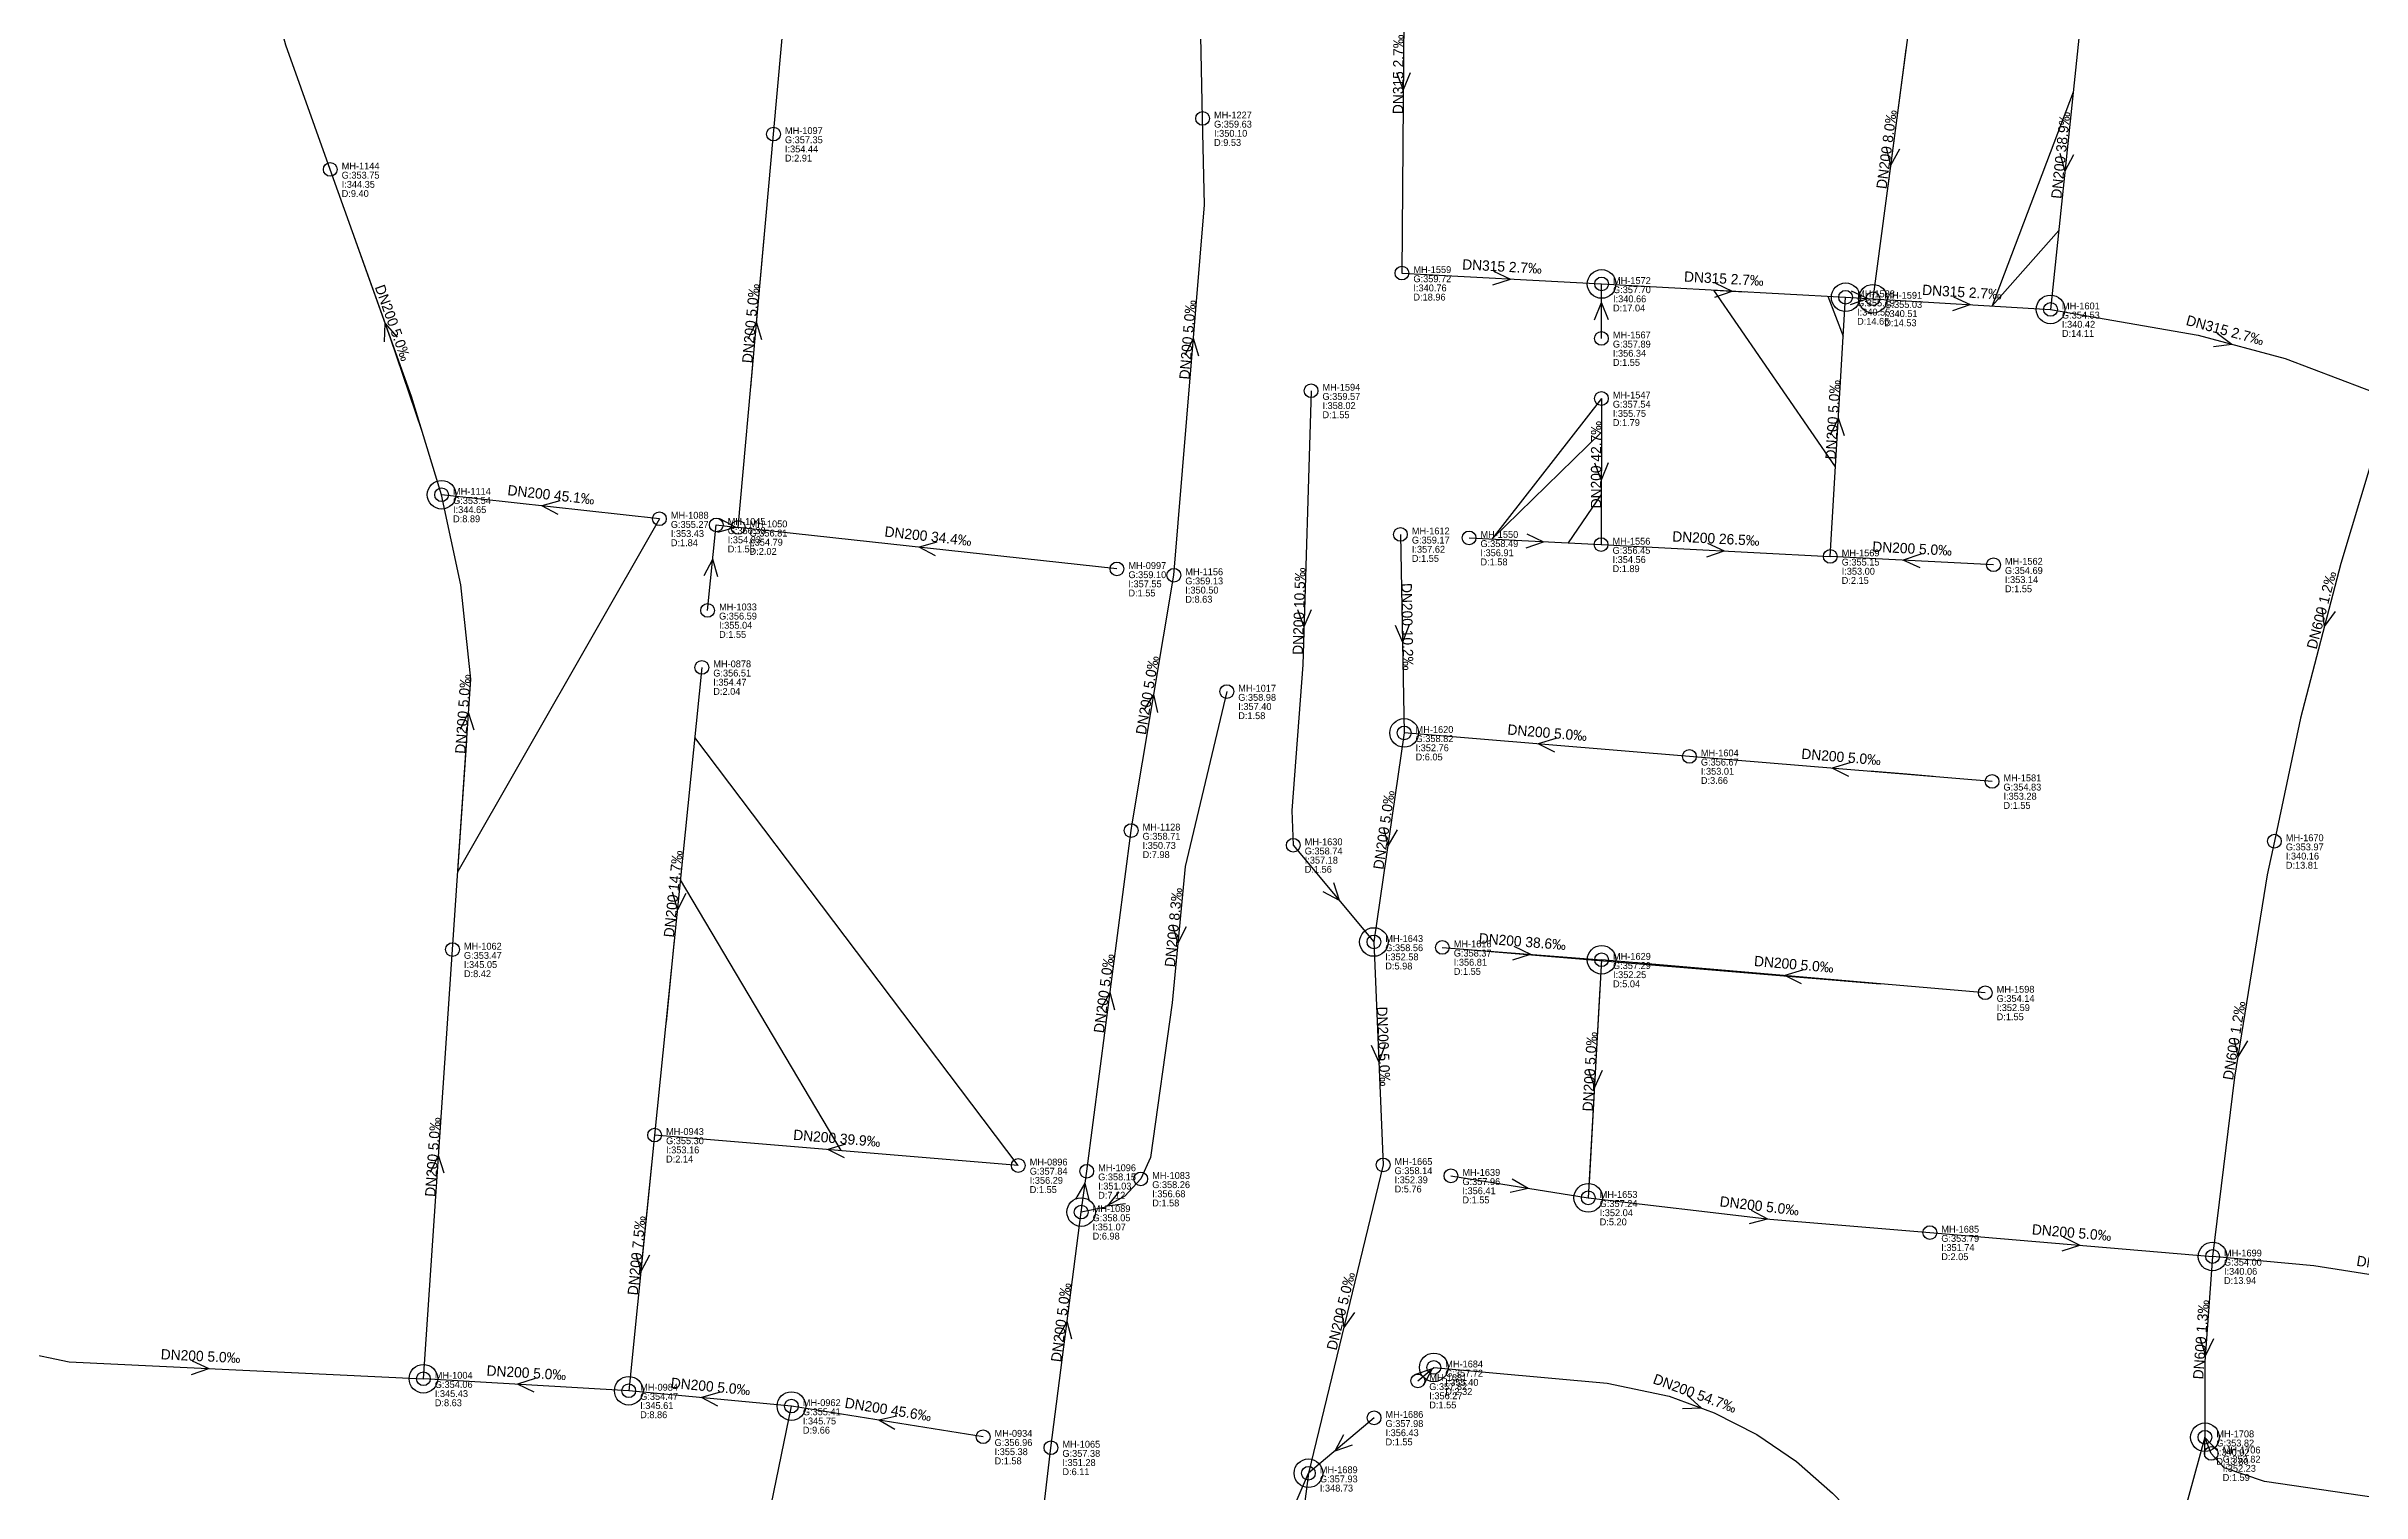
# Model space of a CAD drawing. Header units: metres. Extents: x 449913 to 451990, y 2566939 to 2570822.
# Drawn here: x 450263.7 to 450668.2, y 2567791.7 to 2568044.3 of the extents above; entities that cross this region are included whole.
import ezdxf
from ezdxf.enums import TextEntityAlignment as Align

# ---------------------------------------------------------------- set-up
doc = ezdxf.new("R2010")
doc.units = ezdxf.units.M
for name, color, linetype in [('SEW-DROP', 6, 'Continuous'), ('SEW-LABEL', 2, 'Continuous'), ('SEW-MH', 7, 'Continuous'), ('SEW-MH-LABEL', 8, 'Continuous'), ('SEW-PIPE-DN200', 3, 'Continuous'), ('SEW-PIPE-DN250', 4, 'Continuous'), ('SEW-PIPE-DN315', 5, 'Continuous'), ('SEW-PIPE-DN600', 2, 'Continuous'), ('SEW-RIDER', 8, 'Continuous')]:
    doc.layers.add(name, color=color, linetype=linetype)

msp = doc.modelspace()

# ---------------------------------------------------------------- linework, layer by layer
at = {"layer": 'SEW-DROP'}
for centre in [(450535.44, 2568002.81), (450578.08, 2568000.49), (450582.84, 2568000.23), (450613.87, 2567998.37), (450332.8, 2567966), (450500.95, 2567924.41), (450495.66, 2567887.9), (450535.44, 2567884.79), (450444.53, 2567840.73), (450533.11, 2567843.22), (450642.18, 2567832.98), (450642.18, 2567832.98), (450329.61, 2567811.63), (450506.13, 2567813.6), (450365.49, 2567809.54), (450393.91, 2567806.85), (450640.84, 2567801.4), (450484.23, 2567795.13), (450484.23, 2567795.13)]:
    msp.add_circle(centre, 2.5, dxfattribs=at)
at = {"layer": 'SEW-LABEL'}
for p, q in [((450499.62, 2568039.73), (450500.8, 2568036.72)), ((450502.02, 2568039.71), (450500.8, 2568036.72)), ((450585.13, 2568026.65), (450585.93, 2568023.52)), ((450587.51, 2568026.34), (450585.93, 2568023.52)), ((450615.5, 2568025.63), (450616.38, 2568022.52)), ((450617.89, 2568025.38), (450616.38, 2568022.52)), ((450516.57, 2568005.05), (450519.5, 2568003.68)), ((450516.44, 2568002.65), (450519.5, 2568003.68)), ((450555.2, 2568000.53), (450558.26, 2568001.57)), ((450555.33, 2568002.93), (450558.26, 2568001.57)), ((450578.9, 2567999.24), (450581.96, 2568000.27)), ((450579.03, 2568001.64), (450581.96, 2568000.27)), ((450596.93, 2568000.59), (450599.85, 2567999.21)), ((450322.82, 2567992.71), (450322.94, 2567995.94)), ((450325.08, 2567993.52), (450322.94, 2567995.94)), ((450386.36, 2567993.26), (450387.82, 2567996.14)), ((450388.75, 2567993.05), (450387.82, 2567996.14)), ((450534.23, 2567996.57), (450535.43, 2567999.56)), ((450536.63, 2567996.56), (450535.43, 2567999.56)), ((450596.79, 2567998.19), (450599.85, 2567999.21)), ((450462.69, 2567990.42), (450464.13, 2567993.31)), ((450465.08, 2567990.22), (450464.13, 2567993.31)), ((450642.37, 2567991.9), (450645.57, 2567992.28)), ((450642.99, 2567994.22), (450645.57, 2567992.28)), ((450575.45, 2567976.44), (450576.83, 2567979.36)), ((450577.85, 2567976.29), (450576.83, 2567979.36)), ((450534.18, 2567971.55), (450535.38, 2567968.55)), ((450536.58, 2567971.55), (450535.38, 2567968.55)), ((450353.44, 2567964.94), (450350.33, 2567964.08)), ((450353.18, 2567962.56), (450350.33, 2567964.08)), ((450381.07, 2567959.49), (450384.18, 2567960.36)), ((450381.33, 2567961.88), (450384.18, 2567960.36)), ((450419.31, 2567957.7), (450416.2, 2567956.84)), ((450419.05, 2567955.32), (450416.2, 2567956.84)), ((450522.26, 2567956.76), (450525.32, 2567957.8)), ((450522.38, 2567959.15), (450525.32, 2567957.8)), ((450553.81, 2567955.14), (450556.87, 2567956.19)), ((450553.94, 2567957.54), (450556.87, 2567956.19)), ((450591.21, 2567955.63), (450588.15, 2567954.59)), ((450378.68, 2567951.9), (450380.18, 2567954.76)), ((450381.07, 2567951.66), (450380.18, 2567954.76)), ((450591.09, 2567953.24), (450588.15, 2567954.59)), ((450482.32, 2567945.98), (450483.43, 2567942.95)), ((450484.72, 2567945.91), (450483.43, 2567942.95)), ((450499.4, 2567943.22), (450500.65, 2567940.24)), ((450501.8, 2567943.27), (450500.65, 2567940.24)), ((450661.29, 2567946.19), (450661.7, 2567942.98)), ((450663.62, 2567945.59), (450661.7, 2567942.98)), ((450455.54, 2567928.38), (450457.22, 2567931.14)), ((450457.91, 2567927.98), (450457.22, 2567931.14)), ((450336.11, 2567925.05), (450337.51, 2567927.96)), ((450338.5, 2567924.89), (450337.51, 2567927.96)), ((450527.46, 2567923.43), (450524.38, 2567922.48)), ((450527.27, 2567921.04), (450524.38, 2567922.48)), ((450578.81, 2567919.2), (450575.72, 2567918.25)), ((450578.62, 2567916.81), (450575.72, 2567918.25)), ((450497.33, 2567907.81), (450498.09, 2567904.67)), ((450499.71, 2567907.47), (450498.09, 2567904.67)), ((450373.09, 2567896.63), (450373.98, 2567893.53)), ((450375.48, 2567896.39), (450373.98, 2567893.53)), ((450486.74, 2567896.73), (450489.58, 2567895.19)), ((450488.58, 2567898.27), (450489.58, 2567895.19)), ((450460.5, 2567890.79), (450461.41, 2567887.69)), ((450462.89, 2567890.56), (450461.41, 2567887.69)), ((450520.13, 2567887.19), (450523.03, 2567885.76)), ((450519.94, 2567884.8), (450523.03, 2567885.76)), ((450570.55, 2567882.98), (450567.46, 2567882.04)), ((450448, 2567876.28), (450449.57, 2567879.1)), ((450450.38, 2567875.97), (450449.57, 2567879.1)), ((450570.34, 2567880.59), (450567.46, 2567882.04)), ((450645.9, 2567871.02), (450646.6, 2567867.87)), ((450648.27, 2567870.64), (450646.6, 2567867.87)), ((450495.21, 2567869.88), (450496.53, 2567866.93)), ((450497.61, 2567869.98), (450496.53, 2567866.93)), ((450533.16, 2567865.57), (450534.19, 2567862.51)), ((450535.56, 2567865.44), (450534.19, 2567862.51)), ((450330.85, 2567847.68), (450332.25, 2567850.59)), ((450333.25, 2567847.52), (450332.25, 2567850.59)), ((450403.37, 2567852.6), (450400.28, 2567851.65)), ((450403.17, 2567850.21), (450400.28, 2567851.65)), ((450519.83, 2567846.56), (450522.6, 2567844.9)), ((450443.62, 2567842.97), (450445.21, 2567845.78)), ((450446, 2567842.65), (450445.21, 2567845.78)), ((450451.08, 2567844.29), (450449.04, 2567841.78)), ((450452.25, 2567842.19), (450449.04, 2567841.78)), ((450519.45, 2567844.19), (450522.6, 2567844.9)), ((450561.28, 2567838.71), (450564.4, 2567839.55)), ((450561.56, 2567841.09), (450564.4, 2567839.55)), ((450615.89, 2567833.99), (450618.98, 2567834.94)), ((450616.09, 2567836.39), (450618.98, 2567834.94)), ((450366.71, 2567833.47), (450367.6, 2567830.37)), ((450369.09, 2567833.23), (450367.6, 2567830.37)), ((450489.94, 2567823.78), (450490.4, 2567820.59)), ((450492.27, 2567823.22), (450490.4, 2567820.59)), ((450440.51, 2567818.82), (450442.08, 2567821.65)), ((450442.89, 2567818.52), (450442.08, 2567821.65)), ((450639.95, 2567818.79), (450640.93, 2567815.71)), ((450642.34, 2567818.62), (450640.93, 2567815.71)), ((450289.2, 2567814.76), (450292.14, 2567813.42)), ((450289.09, 2567812.37), (450292.14, 2567813.42)), ((450349.12, 2567811.69), (450346.05, 2567810.67)), ((450348.98, 2567809.3), (450346.05, 2567810.67)), ((450502.81, 2567812.37), (450505.88, 2567813.39)), ((450504.36, 2567810.54), (450505.88, 2567813.39)), ((450381.31, 2567809.25), (450378.21, 2567808.34)), ((450381.08, 2567806.86), (450378.21, 2567808.34)), ((450549.6, 2567806.43), (450552.83, 2567806.52)), ((450550.43, 2567808.68), (450552.83, 2567806.52)), ((450412.33, 2567805.12), (450409.18, 2567804.41)), ((450411.95, 2567802.75), (450409.18, 2567804.41)), ((450490.34, 2567801.85), (450488.82, 2567799)), ((450491.88, 2567800.01), (450488.82, 2567799)), ((450640.83, 2567798.16), (450640.85, 2567801.39)), ((450643.06, 2567799.03), (450640.85, 2567801.39))]:
    msp.add_line(p, q, dxfattribs=at)
at = {"layer": 'SEW-MH'}
for centre in [(450465.74, 2568031.72), (450390.78, 2568028.99), (450313.34, 2568022.81), (450500.57, 2568004.72), (450535.44, 2568002.81), (450578.08, 2568000.49), (450582.84, 2568000.23), (450613.87, 2567998.37), (450535.42, 2567993.31), (450484.68, 2567984.17), (450535.4, 2567982.81), (450332.8, 2567966), (450370.84, 2567961.82), (450380.78, 2567960.73), (450384.6, 2567960.31), (450500.3, 2567959.08), (450512.28, 2567958.47), (450535.36, 2567957.29), (450575.39, 2567955.24), (450450.78, 2567953.04), (450460.72, 2567951.95), (450603.91, 2567953.78), (450379.27, 2567945.81), (450378.26, 2567935.86), (450469.97, 2567931.62), (450500.95, 2567924.41), (450550.79, 2567920.31), (450603.65, 2567915.95), (450453.26, 2567907.36), (450652.98, 2567905.5), (450481.58, 2567904.79), (450334.7, 2567886.56), (450495.66, 2567887.9), (450507.62, 2567886.96), (450535.44, 2567884.79), (450602.46, 2567879.04), (450370.01, 2567854.19), (450433.54, 2567848.87), (450497.28, 2567848.96), (450445.5, 2567847.87), (450454.94, 2567846.52), (450509.13, 2567847.06), (450533.11, 2567843.22), (450444.53, 2567840.73), (450592.79, 2567837.14), (450642.18, 2567832.98), (450506.13, 2567813.6), (450329.61, 2567811.63), (450365.49, 2567809.54), (450503.34, 2567811.25), (450393.91, 2567806.85), (450495.7, 2567804.8), (450427.4, 2567801.49), (450640.84, 2567801.4), (450439.25, 2567799.59), (450641.95, 2567798.58), (450484.23, 2567795.13)]:
    msp.add_circle(centre, 1.2, dxfattribs=at)
at = {"layer": 'SEW-PIPE-DN200'}
for points in [[(450465.74, 2568031.72), (450464.83, 2568074.89), (450461.81, 2568110.28), (450461.65, 2568111.58)], [(450390.78, 2568028.99), (450397.06, 2568098.71), (450397.06, 2568098.71)], [(450313.34, 2568022.81), (450305.59, 2568044.51), (450295.79, 2568080.14)], [(450589.4, 2568049.79), (450582.84, 2568000.23)], [(450619.21, 2568049.65), (450613.87, 2567998.37)], [(450384.6, 2567960.31), (450390.78, 2568028.99)], [(450460.72, 2567951.95), (450466.05, 2568016.65), (450465.74, 2568031.72)], [(450332.8, 2567966), (450327.51, 2567983.15), (450313.34, 2568022.81)], [(450535.42, 2567993.31), (450535.44, 2568002.81)], [(450575.39, 2567955.24), (450578.08, 2568000.49)], [(450484.68, 2567984.17), (450483.23, 2567936.3), (450481.34, 2567910.86), (450481.58, 2567904.79)], [(450535.4, 2567982.81), (450535.36, 2567957.29)], [(450334.7, 2567886.56), (450337.91, 2567933.81), (450336.13, 2567950.3), (450332.8, 2567966)], [(450370.84, 2567961.82), (450332.8, 2567966)], [(450379.27, 2567945.81), (450380.78, 2567960.73)], [(450380.78, 2567960.73), (450384.6, 2567960.31)], [(450450.78, 2567953.04), (450384.6, 2567960.31)], [(450500.3, 2567959.08), (450500.95, 2567924.41)], [(450512.28, 2567958.47), (450535.36, 2567957.29)], [(450535.36, 2567957.29), (450575.39, 2567955.24)], [(450603.91, 2567953.78), (450575.39, 2567955.24)], [(450453.26, 2567907.36), (450453.42, 2567908.55), (450460.72, 2567951.95)], [(450378.26, 2567935.86), (450370.01, 2567854.19)], [(450469.97, 2567931.62), (450462.67, 2567901.07), (450460.43, 2567877.25), (450456.66, 2567850.25), (450454.94, 2567846.52), (450454.94, 2567846.52)], [(450500.95, 2567924.41), (450495.66, 2567887.9)], [(450550.79, 2567920.31), (450500.95, 2567924.41)], [(450603.65, 2567915.95), (450550.79, 2567920.31)], [(450445.5, 2567847.87), (450453.26, 2567907.36)], [(450481.58, 2567904.79), (450481.58, 2567904.79), (450495.66, 2567887.9)], [(450329.61, 2567811.63), (450334.7, 2567886.56)], [(450495.66, 2567887.9), (450497.28, 2567848.96)], [(450507.62, 2567886.96), (450535.44, 2567884.79)], [(450535.44, 2567884.79), (450533.11, 2567843.22)], [(450602.46, 2567879.04), (450535.44, 2567884.79)], [(450370.01, 2567854.19), (450365.49, 2567809.54)], [(450433.54, 2567848.87), (450370.01, 2567854.19)], [(450444.53, 2567840.73), (450445.5, 2567847.87)], [(450454.94, 2567846.52), (450452.15, 2567843.51), (450448.56, 2567841.51), (450444.53, 2567840.73)], [(450497.28, 2567848.96), (450484.23, 2567795.13)], [(450509.13, 2567847.06), (450533.11, 2567843.22)], [(450533.11, 2567843.22), (450564.86, 2567839.5), (450592.79, 2567837.14)], [(450439.25, 2567799.59), (450444.53, 2567840.73)], [(450592.79, 2567837.14), (450642.18, 2567832.98), (450642.18, 2567832.98)], [(450707.23, 2567823.88), (450659.89, 2567831.33), (450642.18, 2567832.98)], [(450252.7, 2567819.82), (450259.39, 2567816.35), (450267.73, 2567814.59), (450329.61, 2567811.63)], [(450365.49, 2567809.54), (450329.61, 2567811.63)], [(450503.34, 2567811.25), (450506.13, 2567813.6), (450506.13, 2567813.6)], [(450506.13, 2567813.6), (450536.43, 2567810.88), (450547.25, 2567808.57), (450555.11, 2567805.69), (450562.56, 2567801.87), (450569.49, 2567797.17), (450575.8, 2567791.67), (450587.56, 2567779.53)], [(450393.91, 2567806.85), (450365.49, 2567809.54)], [(450379.84, 2567738.28), (450393.91, 2567806.85)], [(450427.4, 2567801.49), (450393.91, 2567806.85)], [(450495.7, 2567804.8), (450484.23, 2567795.13)], [(450433.61, 2567751.76), (450439.25, 2567799.59)], [(450641.95, 2567798.58), (450641.95, 2567798.58), (450640.84, 2567801.4)], [(450719.72, 2567783.67), (450651.24, 2567793.69), (450644.21, 2567796.08), (450641.95, 2567798.58)], [(450459.58, 2567729.87), (450462.86, 2567745.47), (450484.23, 2567795.13)], [(450484.23, 2567795.13), (450475.88, 2567730.21)]]:
    msp.add_lwpolyline(points, dxfattribs=at)
at = {"layer": 'SEW-PIPE-DN250'}
msp.add_lwpolyline([(450578.08, 2568000.49), (450582.84, 2568000.23)], dxfattribs=at)
at = {"layer": 'SEW-PIPE-DN315'}
for points in [[(450501.06, 2568071.73), (450500.57, 2568004.72)], [(450500.57, 2568004.72), (450535.44, 2568002.81)], [(450535.44, 2568002.81), (450578.08, 2568000.49)], [(450582.84, 2568000.23), (450613.87, 2567998.37)], [(450613.87, 2567998.37), (450639.66, 2567993.87), (450654.88, 2567989.77), (450673.28, 2567982.83)]]:
    msp.add_lwpolyline(points, dxfattribs=at)
at = {"layer": 'SEW-PIPE-DN600'}
for points in [[(450673.28, 2567982.83), (450664.56, 2567954.01), (450657.54, 2567926.96), (450652.98, 2567905.5)], [(450652.98, 2567905.5), (450651.72, 2567899.61), (450646.03, 2567864.28), (450642.18, 2567832.98)], [(450642.18, 2567832.98), (450640.85, 2567814.66), (450640.84, 2567801.4)], [(450640.84, 2567801.4), (450635.07, 2567780.42), (450622.08, 2567746.07)]]:
    msp.add_lwpolyline(points, dxfattribs=at)
at = {"layer": 'SEW-RIDER'}
for points in [[(450588.61, 2568043.79), (450588.02, 2568039.34), (450585.44, 2568019.87)], [(450617.82, 2568036.28), (450603.68, 2567998.98), (450615.3, 2568012.15)], [(450386.79, 2567984.72), (450387.99, 2567997.98), (450389.49, 2568014.71)], [(450329.4, 2567977.02), (450323.86, 2567993.37), (450317.59, 2568010.92)], [(450576.32, 2567970.85), (450555.06, 2568001.74), (450560.45, 2568001.45)], [(450577.68, 2567993.66), (450575, 2568000.65)], [(450535.4, 2567982.81), (450516.24, 2567958.27), (450535.39, 2567976.89)], [(450535.37, 2567966.05), (450529.63, 2567957.58)], [(450370.84, 2567961.82), (450335.63, 2567900.23), (450337.18, 2567923.06)], [(450433.54, 2567848.87), (450377.03, 2567923.63), (450376.97, 2567923.03)], [(450593.34, 2567916.8), (450588.78, 2567917.18), (450582.3, 2567917.71)], [(450402.72, 2567851.45), (450402.61, 2567851.46), (450374.51, 2567898.76)], [(450373.44, 2567888.19), (450372, 2567873.88)], [(450510.58, 2567886.73), (450584.09, 2567880.62), (450575.42, 2567881.36)], [(450535.16, 2567879.84), (450533.26, 2567845.87)], [(450369.48, 2567849), (450367.45, 2567828.9)]]:
    msp.add_lwpolyline(points, dxfattribs=at)

# ---------------------------------------------------------------- texts
at = {"layer": 'SEW-LABEL'}
for s, rotation, p in [('DN315 2.7‰', 89.5783, (450500.81, 2568039.42)), ('DN200 8.0‰', 82.4591, (450586.12, 2568026.21)), ('DN200 38.9‰', 84.0525, (450616.54, 2568025.21)), ('DN315 2.7‰', -3.1248, (450518, 2568004.97)), ('DN315 2.7‰', -3.1251, (450556.76, 2568002.85)), ('DN200 5.0‰', 289.6612, (450323.44, 2567995.73)), ('DN200 5.0‰', 84.855, (450387.69, 2567995.85)), ('DN200 5.0‰', 85.2893, (450464.01, 2567993.01)), ('DN315 2.7‰', -3.4226, (450598.35, 2568000.5)), ('DN315 2.7‰', -15.0856, (450644.13, 2567993.87)), ('DN200 5.0‰', 86.5936, (450576.74, 2567979.06)), ('DN200 42.7‰', 89.8994, (450535.38, 2567971.25)), ('DN200 45.1‰', 353.7302, (450351.82, 2567965.11)), ('DN200 34.4‰', 353.7303, (450417.69, 2567957.88)), ('DN200 26.5‰', -2.9264, (450555.37, 2567957.46)), ('DN200 5.0‰', 357.0738, (450589.65, 2567955.71)), ('DN200 10.5‰', 88.2638, (450483.48, 2567945.65)), ('DN600 1.2‰', 75.4331, (450662.08, 2567945.64)), ('DN200 10.2‰', -88.916, (450500.63, 2567942.94)), ('DN200 5.0‰', 80.4494, (450456.97, 2567930.86)), ('DN200 5.0‰', 86.1134, (450337.41, 2567927.66)), ('DN200 5.0‰', 355.2949, (450525.87, 2567923.56)), ('DN200 5.0‰', 355.2949, (450577.22, 2567919.33)), ('DN200 5.0‰', 81.7482, (450498.31, 2567907.35)), ('DN200 14.7‰', 84.2264, (450374.14, 2567896.22)), ('DN200 8.3‰', 84.6049, (450461.55, 2567890.38)), ('DN200 38.6‰', -4.4709, (450521.53, 2567887.08)), ('DN200 5.0‰', 82.5603, (450449.38, 2567878.81)), ('DN200 5.0‰', 355.1004, (450568.95, 2567883.12)), ('DN200 5.0‰', -87.6172, (450496.47, 2567869.63)), ('DN600 1.2‰', 80.8351, (450646.84, 2567870.55)), ('DN200 5.0‰', 86.7919, (450534.28, 2567865.21)), ('DN200 5.0‰', 86.1134, (450332.15, 2567850.29)), ('DN200 39.9‰', 355.2144, (450401.77, 2567852.73)), ('DN200 5.0‰', -6.6782, (450562.91, 2567840.93)), ('DN200 7.5‰', 84.2265, (450367.75, 2567833.06)), ('DN200 5.0‰', -4.8149, (450617.49, 2567836.26)), ('DN200 5.0‰', 76.3719, (450490.76, 2567823.24)), ('DN200 20.4‰', 351.0546, (450674.77, 2567830.19)), ('DN200 5.0‰', 82.6937, (450441.89, 2567821.36)), ('DN600 1.3‰', 85.8663, (450641.04, 2567818.41)), ('DN200 5.0‰', -2.7334, (450290.65, 2567814.69)), ('DN200 5.0‰', 356.6561, (450347.55, 2567811.78)), ('DN200 5.0‰', 354.6091, (450379.7, 2567809.39)), ('DN200 54.7‰', -20.1539, (450551.43, 2567808.24)), ('DN200 45.6‰', 350.9021, (450410.66, 2567805.37))]:
    msp.add_text(s, height=1.8, rotation=rotation, dxfattribs=at).set_placement(p, align=Align.CENTER)
at = {"layer": 'SEW-MH-LABEL'}
for s, p in [('MH-1227', (450467.74, 2568031.72)), ('G:357.35', (450392.78, 2568027.39)), ('MH-1097', (450392.78, 2568028.99)), ('G:359.63', (450467.74, 2568030.12)), ('D:9.53', (450467.74, 2568026.92)), ('I:350.10', (450467.74, 2568028.52)), ('MH-1144', (450315.34, 2568022.81)), ('D:2.91', (450392.78, 2568024.19)), ('I:354.44', (450392.78, 2568025.79)), ('G:353.75', (450315.34, 2568021.21)), ('I:344.35', (450315.34, 2568019.61)), ('D:9.40', (450315.34, 2568018.01)), ('G:359.72', (450502.57, 2568003.12)), ('MH-1559', (450502.57, 2568004.72)), ('MH-1572', (450537.44, 2568002.81)), ('D:18.96', (450502.57, 2567999.92)), ('I:340.76', (450502.57, 2568001.52)), ('G:357.70', (450537.44, 2568001.21)), ('I:340.66', (450537.44, 2567999.61)), ('G:355.19', (450580.08, 2567998.89)), ('MH-1588', (450580.08, 2568000.49)), ('G:355.03', (450584.84, 2567998.63)), ('MH-1591', (450584.84, 2568000.23)), ('D:17.04', (450537.44, 2567998.01)), ('D:14.65', (450580.08, 2567995.69)), ('I:340.55', (450580.08, 2567997.29)), ('D:14.53', (450584.84, 2567995.43)), ('I:340.51', (450584.84, 2567997.03)), ('G:354.53', (450615.87, 2567996.77)), ('MH-1601', (450615.87, 2567998.37)), ('I:340.42', (450615.87, 2567995.17)), ('G:357.89', (450537.42, 2567991.71)), ('MH-1567', (450537.42, 2567993.31)), ('D:14.11', (450615.87, 2567993.57)), ('D:1.55', (450537.42, 2567988.51)), ('I:356.34', (450537.42, 2567990.11)), ('G:359.57', (450486.68, 2567982.57)), ('MH-1594', (450486.68, 2567984.17)), ('MH-1547', (450537.4, 2567982.81)), ('D:1.55', (450486.68, 2567979.37)), ('I:358.02', (450486.68, 2567980.97)), ('G:357.54', (450537.4, 2567981.21)), ('I:355.75', (450537.4, 2567979.61)), ('D:1.79', (450537.4, 2567978.01)), ('G:353.54', (450334.8, 2567964.4)), ('MH-1114', (450334.8, 2567966)), ('I:344.65', (450334.8, 2567962.8)), ('D:8.89', (450334.8, 2567961.2)), ('G:355.27', (450372.84, 2567960.22)), ('MH-1088', (450372.84, 2567961.82)), ('I:353.43', (450372.84, 2567958.62)), ('G:356.38', (450382.78, 2567959.13)), ('MH-1045', (450382.78, 2567960.73)), ('G:356.81', (450386.6, 2567958.71)), ('MH-1050', (450386.6, 2567960.31)), ('MH-1612', (450502.3, 2567959.08)), ('MH-1550', (450514.28, 2567958.47)), ('D:1.84', (450372.84, 2567957.02)), ('D:1.55', (450382.78, 2567955.93)), ('I:354.83', (450382.78, 2567957.53)), ('D:2.02', (450386.6, 2567955.51)), ('I:354.79', (450386.6, 2567957.11)), ('G:359.17', (450502.3, 2567957.48)), ('D:1.55', (450502.3, 2567954.28)), ('I:357.62', (450502.3, 2567955.88)), ('G:358.49', (450514.28, 2567956.87)), ('I:356.91', (450514.28, 2567955.27)), ('G:356.45', (450537.36, 2567955.69)), ('MH-1556', (450537.36, 2567957.29)), ('I:354.56', (450537.36, 2567954.09)), ('MH-1569', (450577.39, 2567955.24)), ('G:359.10', (450452.78, 2567951.44)), ('MH-0997', (450452.78, 2567953.04)), ('G:359.13', (450462.72, 2567950.35)), ('MH-1156', (450462.72, 2567951.95)), ('D:1.58', (450514.28, 2567953.67)), ('D:1.89', (450537.36, 2567952.49)), ('G:355.15', (450577.39, 2567953.64)), ('D:2.15', (450577.39, 2567950.44)), ('I:353.00', (450577.39, 2567952.04)), ('G:354.69', (450605.91, 2567952.18)), ('MH-1562', (450605.91, 2567953.78)), ('I:353.14', (450605.91, 2567950.58)), ('D:1.55', (450452.78, 2567948.24)), ('I:357.55', (450452.78, 2567949.84)), ('D:8.63', (450462.72, 2567947.15)), ('I:350.50', (450462.72, 2567948.75)), ('D:1.55', (450605.91, 2567948.98)), ('G:356.59', (450381.27, 2567944.21)), ('MH-1033', (450381.27, 2567945.81)), ('I:355.04', (450381.27, 2567942.61)), ('D:1.55', (450381.27, 2567941.01)), ('G:356.51', (450380.26, 2567934.26)), ('MH-0878', (450380.26, 2567935.86)), ('D:2.04', (450380.26, 2567931.06)), ('I:354.47', (450380.26, 2567932.66)), ('G:358.98', (450471.97, 2567930.02)), ('MH-1017', (450471.97, 2567931.62)), ('D:1.58', (450471.97, 2567926.82)), ('I:357.40', (450471.97, 2567928.42)), ('G:358.82', (450502.95, 2567922.81)), ('MH-1620', (450502.95, 2567924.41)), ('D:6.05', (450502.95, 2567919.61)), ('I:352.76', (450502.95, 2567921.21)), ('G:356.67', (450552.79, 2567918.71)), ('MH-1604', (450552.79, 2567920.31)), ('D:3.66', (450552.79, 2567915.51)), ('I:353.01', (450552.79, 2567917.11)), ('G:354.83', (450605.65, 2567914.35)), ('MH-1581', (450605.65, 2567915.95)), ('D:1.55', (450605.65, 2567911.15)), ('I:353.28', (450605.65, 2567912.75)), ('G:358.71', (450455.26, 2567905.76)), ('MH-1128', (450455.26, 2567907.36)), ('MH-1670', (450654.98, 2567905.5)), ('D:7.98', (450455.26, 2567902.56)), ('I:350.73', (450455.26, 2567904.16)), ('G:358.74', (450483.58, 2567903.19)), ('MH-1630', (450483.58, 2567904.79)), ('I:357.18', (450483.58, 2567901.59)), ('G:353.97', (450654.98, 2567903.9)), ('I:340.16', (450654.98, 2567902.3)), ('D:1.56', (450483.58, 2567899.99)), ('D:13.81', (450654.98, 2567900.7)), ('MH-1062', (450336.7, 2567886.56)), ('G:358.56', (450497.66, 2567886.3)), ('MH-1643', (450497.66, 2567887.9)), ('G:358.37', (450509.62, 2567885.36)), ('MH-1616', (450509.62, 2567886.96)), ('G:353.47', (450336.7, 2567884.96)), ('D:8.42', (450336.7, 2567881.76)), ('I:345.05', (450336.7, 2567883.36)), ('D:5.98', (450497.66, 2567883.1)), ('I:352.58', (450497.66, 2567884.7)), ('D:1.55', (450509.62, 2567882.16)), ('I:356.81', (450509.62, 2567883.76)), ('G:357.29', (450537.44, 2567883.19)), ('MH-1629', (450537.44, 2567884.79)), ('I:352.25', (450537.44, 2567881.59)), ('D:5.04', (450537.44, 2567879.99)), ('G:354.14', (450604.46, 2567877.44)), ('MH-1598', (450604.46, 2567879.04)), ('D:1.55', (450604.46, 2567874.24)), ('I:352.59', (450604.46, 2567875.84)), ('MH-0943', (450372.01, 2567854.19)), ('G:355.30', (450372.01, 2567852.59)), ('D:2.14', (450372.01, 2567849.39)), ('I:353.16', (450372.01, 2567850.99)), ('MH-0896', (450435.54, 2567848.87)), ('MH-1665', (450499.28, 2567848.96)), ('G:357.84', (450435.54, 2567847.27)), ('I:356.29', (450435.54, 2567845.67)), ('G:358.15', (450447.5, 2567846.27)), ('MH-1096', (450447.5, 2567847.87)), ('G:358.26', (450456.94, 2567844.92)), ('MH-1083', (450456.94, 2567846.52)), ('G:358.14', (450499.28, 2567847.36)), ('I:352.39', (450499.28, 2567845.76)), ('G:357.96', (450511.13, 2567845.46)), ('MH-1639', (450511.13, 2567847.06)), ('D:1.55', (450435.54, 2567844.07)), ('D:7.12', (450447.5, 2567843.07)), ('I:351.03', (450447.5, 2567844.67)), ('D:1.58', (450456.94, 2567841.72)), ('I:356.68', (450456.94, 2567843.32)), ('D:5.76', (450499.28, 2567844.16)), ('D:1.55', (450511.13, 2567842.26)), ('I:356.41', (450511.13, 2567843.86)), ('G:357.24', (450535.11, 2567841.62)), ('MH-1653', (450535.11, 2567843.22)), ('G:358.05', (450446.53, 2567839.13)), ('MH-1089', (450446.53, 2567840.73)), ('I:351.07', (450446.53, 2567837.53)), ('D:5.20', (450535.11, 2567838.42)), ('I:352.04', (450535.11, 2567840.02)), ('MH-1685', (450594.79, 2567837.14)), ('D:6.98', (450446.53, 2567835.93)), ('G:353.79', (450594.79, 2567835.54)), ('I:351.74', (450594.79, 2567833.94)), ('MH-1699', (450644.18, 2567832.98)), ('D:2.05', (450594.79, 2567832.34)), ('G:354.00', (450644.18, 2567831.38)), ('I:340.06', (450644.18, 2567829.78)), ('D:13.94', (450644.18, 2567828.18)), ('MH-1684', (450508.13, 2567813.6)), ('G:354.06', (450331.61, 2567810.03)), ('MH-1004', (450331.61, 2567811.63)), ('I:345.43', (450331.61, 2567808.43)), ('MH-0984', (450367.49, 2567809.54)), ('G:357.82', (450505.34, 2567809.65)), ('MH-1681', (450505.34, 2567811.25)), ('G:357.72', (450508.13, 2567812)), ('D:2.32', (450508.13, 2567808.8)), ('I:355.40', (450508.13, 2567810.4)), ('D:8.63', (450331.61, 2567806.83)), ('G:354.47', (450367.49, 2567807.94)), ('D:8.86', (450367.49, 2567804.74)), ('I:345.61', (450367.49, 2567806.34)), ('G:355.41', (450395.91, 2567805.25)), ('MH-0962', (450395.91, 2567806.85)), ('MH-1686', (450497.7, 2567804.8)), ('D:1.55', (450505.34, 2567806.45)), ('I:356.27', (450505.34, 2567808.05)), ('D:9.66', (450395.91, 2567802.05)), ('I:345.75', (450395.91, 2567803.65)), ('MH-0934', (450429.4, 2567801.49)), ('G:357.98', (450497.7, 2567803.2)), ('I:356.43', (450497.7, 2567801.6)), ('MH-1708', (450642.84, 2567801.4)), ('G:356.96', (450429.4, 2567799.89)), ('D:1.58', (450429.4, 2567796.69)), ('I:355.38', (450429.4, 2567798.29)), ('G:357.38', (450441.25, 2567797.99)), ('MH-1065', (450441.25, 2567799.59)), ('I:351.28', (450441.25, 2567796.39)), ('D:1.55', (450497.7, 2567800)), ('G:353.82', (450642.84, 2567799.8)), ('D:13.80', (450642.84, 2567796.6)), ('I:340.02', (450642.84, 2567798.2)), ('G:353.82', (450643.95, 2567796.98)), ('MH-1706', (450643.95, 2567798.58)), ('D:6.11', (450441.25, 2567794.79)), ('G:357.93', (450486.23, 2567793.53)), ('MH-1689', (450486.23, 2567795.13)), ('D:1.59', (450643.95, 2567793.78)), ('I:352.23', (450643.95, 2567795.38)), ('I:348.73', (450486.23, 2567791.93))]:
    msp.add_text(s, height=1.2, dxfattribs=at).set_placement(p)

doc.saveas('drawing.dxf')
